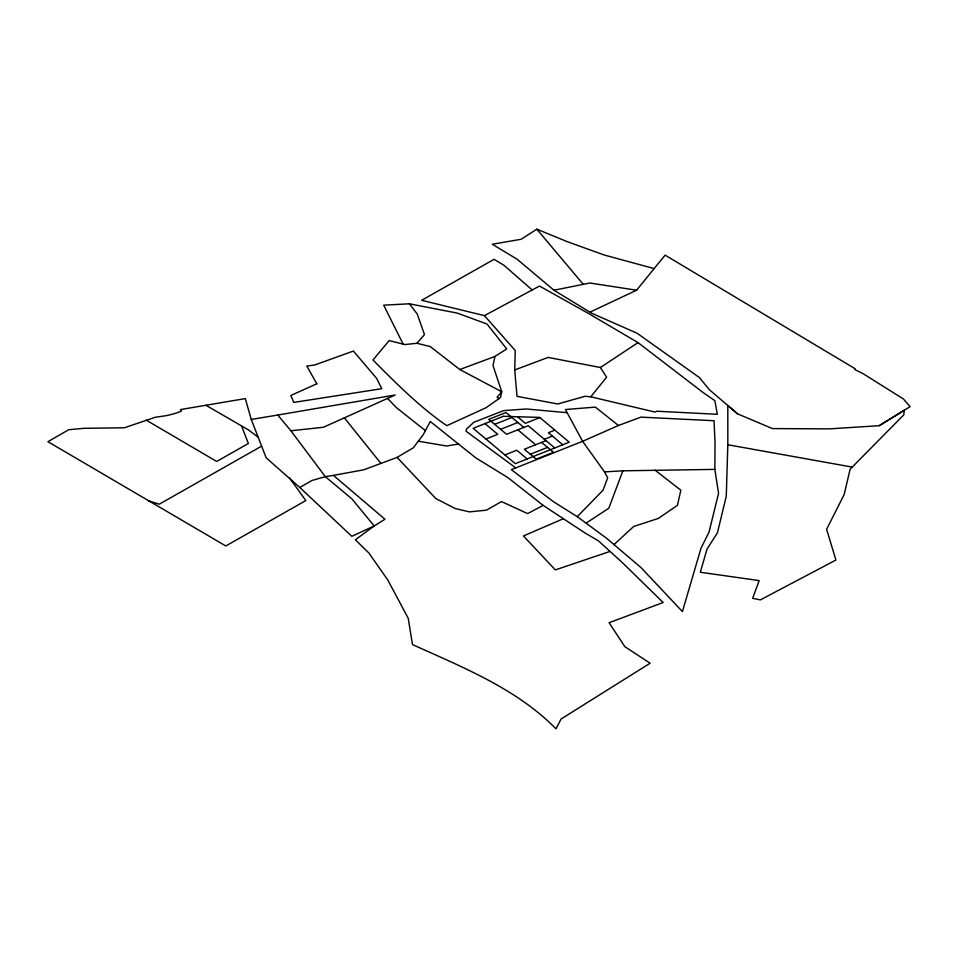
<?xml version="1.0" encoding="UTF-8"?>
<svg xmlns="http://www.w3.org/2000/svg" width="958" height="958" viewBox="0 0 958 958"><rect width="100%" height="100%" fill="white"/><g stroke="black" fill="none" stroke-linecap="round" stroke-linejoin="round"><path stroke-width="1.44" d="M714.848 469.384L715.039 442.788L714.033 420.73L640.95 417.125L618.473 425.484L582.62 441.303L511.344 469.648L553.317 501.609L577.291 516.673L606.665 538.348L640.986 567.579L682.419 611.587L700.993 548.275L709.04 532.073L718.56 493.334L714.848 469.384L622.856 470.821L604.51 471.875L582.62 441.303L565.424 409.533L595.349 407.102L618.473 425.484M484.425 315.637L539.498 286.047L588.44 313.434L638.028 342.617L702.873 392.373L714.872 400.672L717.314 414.287L656.949 411.233L654.961 412.06L590.751 396.792L584.991 396.301L557.748 403.989L517.021 396.325L514.709 369.968L515.236 350.52L484.425 315.637L421.652 300.297L494.077 259.331L503.92 265.258L532.205 289.975M737.612 413.868L727.805 405.485L727.829 444.763L726.272 496.28L717.434 532.78L707.028 549.066L700.31 572.249L759.167 580.584L752.641 598.331L760.365 599.888L835.915 560.047L826.61 529.283L844.142 494.615L850.117 469.228L903.765 414.874L904.304 410.216L879.216 425.687L829.412 428.873L772.388 428.573L737.612 413.868L709.351 389.714L699.412 377.56L637.046 333.216L591.457 313.122L553.964 290.226L517.057 259.187L492.268 244.266L521.212 239.249L536.815 229.178L567.627 241.823L604.163 254.996L654.122 268.587L665.127 255.151L855.231 368.806L854.907 369.644L863.11 373.692L903.454 399.007L910.1 406.671L879.216 425.687M403.138 344.114L383.679 305.159L409.365 303.794L457.337 313.11L487.047 324.055L506.71 348.904L494.963 356.448L492.999 365.537L501.741 391.75L500.459 397.618L485.934 407.785L446.811 425.687C419.652 407.006 396.157 383.344 372.961 360.004L389.199 340.557L404.827 344.557L416.958 343.275L430.31 346.604L459.792 369.537L501.741 391.75L497.082 397.354L499.142 398.54M622.856 470.821L608.797 508.243L586.272 523.02M590.296 311.997L636.603 290.202L654.122 268.587M590.751 396.792L606.63 377.189L600.391 367.501L548.108 357.418L514.709 369.968M416.958 343.275L424.466 334.593L417.209 313.961L409.365 303.794M577.291 516.673L603.025 490.197L607.695 477.791L604.51 471.875M613.934 544.659L633.657 526.493L658.338 518.422L677.438 505.321L680.839 490.209L655.021 470.139M600.391 367.501L638.028 342.617M333.42 475.384L363.824 469.803L397.103 457.397L413.329 447.769L423.161 434.8L430.286 421.508L475.815 457.876L507.956 477.659L543.114 505.357L585.087 533.019L598.367 540.779L622.365 562.633L663.164 602.51L609.096 622.736L624.844 646.674L650.111 663.223L561.125 718.979L555.999 728.822C516.578 688.682 462.87 667.403 412.491 644.566L408.228 618.281L387.798 580.009L368.926 553.065L355.37 539.797L374.195 525.966L384.936 519.236L333.42 475.384L325.313 476.653L311.985 480.473L299.782 487.466L266.12 457.768L251.271 419.436L245.296 398.6L180.475 409.569L181.505 411.078L180.367 411.557A62.629 36.153 0 0 1 165.255 415.832L155.388 417.233L124.396 427.771L83.621 428.334L68.701 429.747L47.9 441.686L225.813 545.964L305.818 500.579L289.591 477.994M261.618 446.141L159.268 504.195L148.346 500.699M543.114 505.357L527.63 513.608L501.489 501.573L486.472 510.171L469.408 511.883L455.158 508.53L435.794 498.555L397.103 457.397M277.796 415.03L395.127 395.007L323.421 427.256L290.897 430.777L277.796 415.03L251.271 419.436M563.244 518.769L523.439 535.965L555.353 569.914L609.911 551.449M494.675 424.346L511.919 417.484M500.615 429.328L517.859 422.466M485.922 439.015L497.753 434.309L484.999 423.616M539.869 417.568L525.355 423.34L517.488 416.742M554.862 430.13L548.395 432.705L562.789 444.775M504.926 454.942L516.757 450.236L527.151 458.954M544.36 439.267L552.407 436.07M545.988 440.644L524.361 449.242L536.24 459.193L553.485 452.344L541.617 442.38M530.301 454.224L547.557 447.362M459.792 369.537L494.963 356.448M553.964 290.226L589.829 283.017L636.603 290.202M458.726 443.973L446.644 446.009L418.323 441.207M567.136 412.706L526.397 408.982L503.704 410.599L473.923 422.215L466.558 428.945L465.959 431.148L515.727 467.887M851.818 467.013L727.829 444.763M205.91 405.27L248.397 429.867L258.145 437.183M146.287 420.179L216.688 461.457L248.362 443.494L241.524 425.831M425.4 430.621L396.313 407.545L387.559 398.408M554.742 447.973L528.181 425.711L506.554 434.309L488.736 419.364L505.98 412.515L523.798 427.448M517.835 429.819L535.642 444.751M299.782 487.466L351.826 536.312L374.195 525.966L351.802 498.759L325.313 476.653L290.897 430.777M536.815 229.178L583.29 284.37M344.269 417.784L380.961 463.421M316.799 383.787L290.837 395.462L293.783 402.408L381.811 388.709L376.638 378.362L353.382 351.059L314.619 365.022L306.799 366.04L316.799 383.787M503.357 416.311L473.156 428.322L515.308 463.66L569.256 442.201L539.689 417.413L503.357 416.311"/></g></svg>
